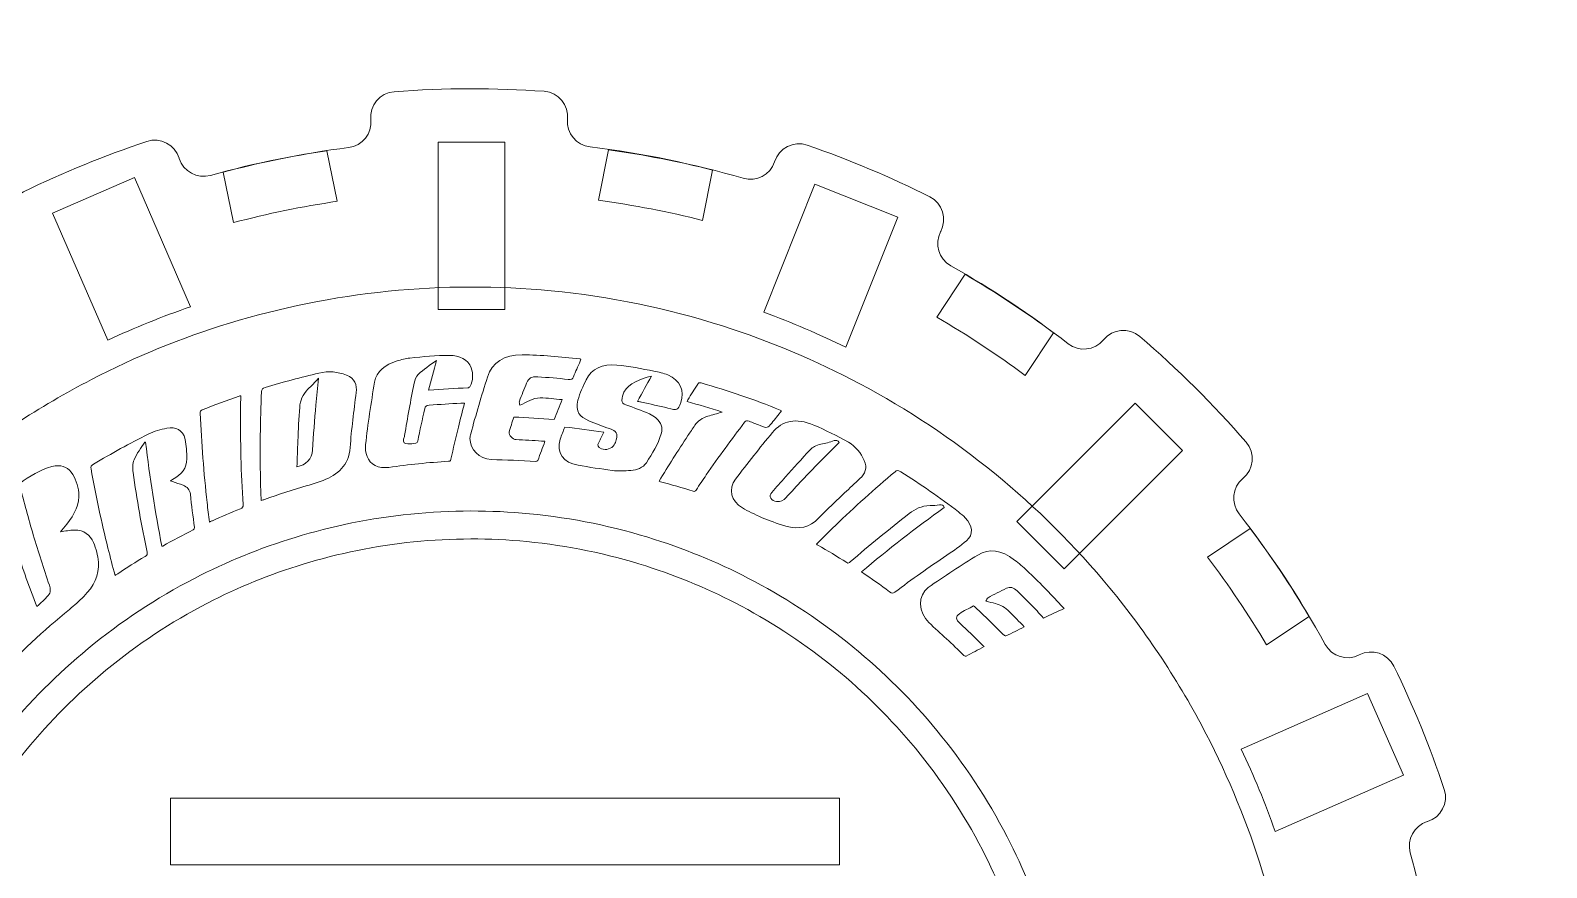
# Model space of a CAD drawing. Header units: centimetres. Extents: x -162 to 162, y -134 to 134.
# Drawn here: x 84.55 to 91.45, y -46.16 to -42.35 of the extents above; entities that cross this region are included whole.
import ezdxf

# ---------------------------------------------------------------- set-up
doc = ezdxf.new("R2010")
doc.units = ezdxf.units.CM
doc.header["$MEASUREMENT"] = 0
doc.layers.add('Capa 1', color=7, linetype='Continuous')
doc.layers.add('GUIDE', color=7, linetype='Continuous')

msp = doc.modelspace()

# ---------------------------------------------------------------- linework, layer by layer
at = {"layer": 'Capa 1', "lineweight": 9}
for points, knots in [([(85.99752, -42.88247), (85.78205, -42.90989), (85.57212, -42.95268), (85.36848, -43.00918), (85.30766, -43.02606), (85.24473, -42.99261), (85.22626, -42.93226), (85.22626, -42.93226), (85.22606, -42.9316), (85.22606, -42.9316), (85.2071, -42.86961), (85.14055, -42.83417), (85.07905, -42.85467), (84.88554, -42.91918), (84.69823, -42.99606), (84.51763, -43.08393), (84.45936, -43.11228), (84.43669, -43.18401), (84.46646, -43.24157), (84.46646, -43.24157), (84.46667, -43.24196), (84.46667, -43.24196), (84.49571, -43.29811), (84.47386, -43.36628), (84.41846, -43.39675), (84.20927, -43.51181), (84.01068, -43.64275), (83.82455, -43.78835), (83.77473, -43.82731), (83.70348, -43.82058), (83.66327, -43.77176), (83.66327, -43.77176), (83.66326, -43.77176), (83.66326, -43.77176), (83.62197, -43.72163), (83.54676, -43.71434), (83.49773, -43.75692), (83.3252, -43.9067), (83.16391, -44.0686), (83.01539, -44.24138), (82.97307, -44.29061), (82.98077, -44.36574), (83.03107, -44.40679), (83.03107, -44.40679), (83.03136, -44.40702), (83.03136, -44.40702), (83.08026, -44.44694), (83.08732, -44.51794), (83.04868, -44.56786), (82.91777, -44.73699), (82.79908, -44.91565), (82.6935, -45.10231), (82.66244, -45.15724), (82.59424, -45.17821), (82.53853, -45.1486), (82.53853, -45.1486), (82.53787, -45.14824), (82.53787, -45.14824), (82.48064, -45.11783), (82.40861, -45.13971), (82.37962, -45.19767), (82.28944, -45.37794), (82.21083, -45.5646), (82.14431, -45.75653), (82.12306, -45.81781), (82.15774, -45.88476), (82.21954, -45.90442), (82.21954, -45.90442), (82.21978, -45.9045), (82.21978, -45.9045), (82.28005, -45.92368), (82.31283, -45.98729), (82.29517, -46.04803), (82.22946, -46.27407), (82.18128, -46.5069), (82.15228, -46.74492), (82.14463, -46.80771), (82.08949, -46.85343), (82.02653, -46.84735), (82.02653, -46.84735), (82.02651, -46.84734), (82.02651, -46.84734), (81.96188, -46.8411), (81.90356, -46.88896), (81.89901, -46.95373), (81.8832, -47.1783), (81.88328, -47.40657), (81.90076, -47.63736), (81.90566, -47.70209), (81.96426, -47.74998), (82.02885, -47.74344), (82.02885, -47.74344), (82.02923, -47.7434), (82.02923, -47.7434), (82.09203, -47.73704), (82.14723, -47.78242), (82.1552, -47.84503), (82.18261, -48.0605), (82.22541, -48.27042), (82.28191, -48.47408), (82.29878, -48.53489), (82.26533, -48.59783), (82.20498, -48.61629), (82.20498, -48.61629), (82.20434, -48.61649), (82.20434, -48.61649), (82.14235, -48.63544), (82.10689, -48.70201), (82.1274, -48.7635), (82.19191, -48.95702), (82.26879, -49.14432), (82.35666, -49.32492), (82.38501, -49.3832), (82.45674, -49.40587), (82.5143, -49.3761), (82.5143, -49.3761), (82.51468, -49.3759), (82.51468, -49.3759), (82.57084, -49.34686), (82.63901, -49.3687), (82.66948, -49.42409), (82.78453, -49.63328), (82.91548, -49.83188), (83.06107, -50.01802), (83.10004, -50.06783), (83.09331, -50.13907), (83.0445, -50.17929), (83.0445, -50.17929), (83.04448, -50.1793), (83.04448, -50.1793), (82.99437, -50.2206), (82.98707, -50.29579), (83.02964, -50.34483), (83.17943, -50.51736), (83.34132, -50.67864), (83.51411, -50.82716), (83.56334, -50.86948), (83.63847, -50.86177), (83.67952, -50.81148), (83.67952, -50.81148), (83.67974, -50.8112), (83.67974, -50.8112), (83.71966, -50.76229), (83.79067, -50.75522), (83.84059, -50.79387), (84.00971, -50.92479), (84.18837, -51.04348), (84.37504, -51.14905), (84.42997, -51.18012), (84.45094, -51.24831), (84.42132, -51.30404), (84.42132, -51.30404), (84.42098, -51.30468), (84.42098, -51.30468), (84.39055, -51.3619), (84.41243, -51.43394), (84.47039, -51.46293), (84.65066, -51.55311), (84.83732, -51.63171), (85.02924, -51.69823), (85.09052, -51.71947), (85.15748, -51.68481), (85.17714, -51.623), (85.17714, -51.623), (85.17722, -51.62278), (85.17722, -51.62278), (85.19639, -51.5625), (85.26002, -51.52972), (85.32075, -51.54738), (85.54679, -51.61311), (85.77964, -51.66127), (86.01764, -51.69026), (86.08043, -51.69791), (86.12615, -51.75306), (86.12007, -51.81601), (86.12007, -51.81601), (86.12007, -51.81605), (86.12007, -51.81605), (86.11383, -51.88069), (86.16168, -51.93899), (86.22646, -51.94356), (86.45103, -51.95936), (86.6793, -51.95928), (86.91008, -51.9418), (86.97483, -51.93689), (87.0227, -51.8783), (87.01616, -51.8137), (87.01616, -51.8137), (87.01612, -51.81333), (87.01612, -51.81333), (87.00977, -51.75054), (87.05515, -51.69533), (87.11777, -51.68736), (87.33323, -51.65994), (87.54315, -51.61714), (87.7468, -51.56064), (87.80762, -51.54376), (87.87056, -51.57721), (87.88902, -51.63757), (87.88902, -51.63757), (87.88922, -51.63822), (87.88922, -51.63822), (87.90818, -51.70021), (87.97473, -51.73566), (88.03623, -51.71516), (88.22975, -51.65064), (88.41704, -51.57375), (88.59765, -51.4859), (88.65592, -51.45755), (88.6786, -51.38582), (88.64882, -51.32826), (88.64882, -51.32826), (88.64862, -51.32785), (88.64862, -51.32785), (88.61958, -51.27171), (88.64143, -51.20354), (88.69682, -51.17307), (88.90601, -51.05801), (89.1046, -50.92708), (89.29073, -50.78148), (89.34055, -50.74251), (89.4118, -50.74925), (89.45201, -50.79807), (89.45201, -50.79807), (89.45201, -50.79807), (89.45201, -50.79807), (89.49331, -50.84819), (89.56851, -50.85549), (89.61755, -50.81291), (89.79008, -50.66312), (89.95136, -50.50123), (90.09989, -50.32844), (90.1422, -50.2792), (90.1345, -50.20408), (90.08421, -50.16303), (90.08421, -50.16303), (90.08392, -50.1628), (90.08392, -50.1628), (90.03501, -50.12288), (90.02796, -50.05188), (90.0666, -50.00196), (90.19751, -49.83284), (90.3162, -49.65418), (90.42177, -49.46752), (90.45284, -49.41259), (90.52103, -49.39162), (90.57674, -49.42123), (90.57674, -49.42123), (90.57741, -49.42158), (90.57741, -49.42158), (90.63462, -49.45199), (90.70665, -49.43011), (90.73564, -49.37216), (90.82584, -49.19189), (90.90444, -49.00523), (90.97096, -48.8133), (90.99219, -48.75202), (90.95752, -48.68508), (90.89573, -48.66541), (90.89573, -48.66541), (90.8955, -48.66534), (90.8955, -48.66534), (90.83522, -48.64615), (90.80245, -48.58254), (90.8201, -48.5218), (90.88583, -48.29576), (90.93399, -48.06292), (90.963, -47.8249), (90.97065, -47.76212), (91.02579, -47.7164), (91.08875, -47.72248), (91.08875, -47.72248), (91.08877, -47.72248), (91.08877, -47.72248), (91.15341, -47.72872), (91.21172, -47.68086), (91.21627, -47.61609), (91.23207, -47.39152), (91.23199, -47.16326), (91.21451, -46.93247), (91.20961, -46.86774), (91.15101, -46.81985), (91.08642, -46.82639), (91.08642, -46.82639), (91.08606, -46.82643), (91.08606, -46.82643), (91.02326, -46.83279), (90.96806, -46.78741), (90.96009, -46.7248), (90.93267, -46.50933), (90.88986, -46.2994), (90.83336, -46.09575), (90.81649, -46.03494), (90.84994, -45.972), (90.91029, -45.95354), (90.91029, -45.95354), (90.91093, -45.95334), (90.91093, -45.95334), (90.97292, -45.93438), (91.00837, -45.86783), (90.98787, -45.80634), (90.92336, -45.61281), (90.84649, -45.42551), (90.75862, -45.24491), (90.73028, -45.18664), (90.65854, -45.16396), (90.60098, -45.19373), (90.60098, -45.19373), (90.60058, -45.19394), (90.60058, -45.19394), (90.54443, -45.22298), (90.47627, -45.20113), (90.44579, -45.14575), (90.33073, -44.93656), (90.19981, -44.73796), (90.0542, -44.55182), (90.01522, -44.50201), (90.02196, -44.43076), (90.07078, -44.39054), (90.07078, -44.39054), (90.07079, -44.39053), (90.07079, -44.39053), (90.12091, -44.34923), (90.12821, -44.27404), (90.08564, -44.225), (89.93585, -44.05246), (89.77395, -43.89119), (89.60116, -43.74266), (89.55193, -43.70035), (89.4768, -43.70806), (89.43576, -43.75834), (89.43576, -43.75834), (89.43553, -43.75863), (89.43553, -43.75863), (89.39561, -43.80753), (89.32461, -43.8146), (89.27469, -43.77595), (89.10557, -43.64503), (88.92691, -43.52635), (88.74024, -43.42078), (88.68531, -43.38971), (88.66434, -43.32152), (88.69396, -43.2658), (88.69396, -43.2658), (88.69431, -43.26513), (88.69431, -43.26513), (88.72472, -43.20791), (88.70284, -43.13589), (88.64489, -43.10689), (88.46462, -43.01671), (88.27794, -42.9381), (88.08602, -42.87158), (88.02474, -42.85034), (87.95779, -42.88501), (87.93813, -42.94682), (87.93813, -42.94682), (87.93804, -42.94705), (87.93804, -42.94705), (87.91887, -43.00732), (87.85525, -43.0401), (87.79451, -43.02244), (87.56848, -42.95672), (87.33564, -42.90855), (87.09763, -42.87956), (87.03485, -42.87191), (86.98913, -42.81676), (86.9952, -42.75381), (86.9952, -42.75381), (86.99521, -42.75378), (86.99521, -42.75378), (87.00145, -42.68914), (86.95359, -42.63084), (86.88882, -42.62628), (86.66425, -42.61047), (86.43598, -42.61055), (86.2052, -42.62803), (86.14046, -42.63294), (86.09258, -42.69153), (86.09912, -42.75613), (86.09912, -42.75613), (86.09916, -42.7565), (86.09916, -42.7565), (86.10551, -42.8193), (86.06014, -42.87451), (85.99752, -42.88247)], [0, 0, 0, 0, 0.0078125, 0.0078125, 0.0078125, 0.015625, 0.015625, 0.015625, 0.0234375, 0.0234375, 0.0234375, 0.03125, 0.03125, 0.03125, 0.0390625, 0.0390625, 0.0390625, 0.046875, 0.046875, 0.046875, 0.0546875, 0.0546875, 0.0546875, 0.0625, 0.0625, 0.0625, 0.0703125, 0.0703125, 0.0703125, 0.078125, 0.078125, 0.078125, 0.0859375, 0.0859375, 0.0859375, 0.09375, 0.09375, 0.09375, 0.1015625, 0.1015625, 0.1015625, 0.109375, 0.109375, 0.109375, 0.1171875, 0.1171875, 0.1171875, 0.125, 0.125, 0.125, 0.1328125, 0.1328125, 0.1328125, 0.140625, 0.140625, 0.140625, 0.1484375, 0.1484375, 0.1484375, 0.15625, 0.15625, 0.15625, 0.1640625, 0.1640625, 0.1640625, 0.171875, 0.171875, 0.171875, 0.1796875, 0.1796875, 0.1796875, 0.1875, 0.1875, 0.1875, 0.1953125, 0.1953125, 0.1953125, 0.203125, 0.203125, 0.203125, 0.2109375, 0.2109375, 0.2109375, 0.21875, 0.21875, 0.21875, 0.2265625, 0.2265625, 0.2265625, 0.234375, 0.234375, 0.234375, 0.2421875, 0.2421875, 0.2421875, 0.25, 0.25, 0.25, 0.2578125, 0.2578125, 0.2578125, 0.265625, 0.265625, 0.265625, 0.2734375, 0.2734375, 0.2734375, 0.28125, 0.28125, 0.28125, 0.2890625, 0.2890625, 0.2890625, 0.296875, 0.296875, 0.296875, 0.3046875, 0.3046875, 0.3046875, 0.3125, 0.3125, 0.3125, 0.3203125, 0.3203125, 0.3203125, 0.328125, 0.328125, 0.328125, 0.3359375, 0.3359375, 0.3359375, 0.34375, 0.34375, 0.34375, 0.3515625, 0.3515625, 0.3515625, 0.359375, 0.359375, 0.359375, 0.3671875, 0.3671875, 0.3671875, 0.375, 0.375, 0.375, 0.3828125, 0.3828125, 0.3828125, 0.390625, 0.390625, 0.390625, 0.3984375, 0.3984375, 0.3984375, 0.40625, 0.40625, 0.40625, 0.4140625, 0.4140625, 0.4140625, 0.421875, 0.421875, 0.421875, 0.4296875, 0.4296875, 0.4296875, 0.4375, 0.4375, 0.4375, 0.4453125, 0.4453125, 0.4453125, 0.453125, 0.453125, 0.453125, 0.4609375, 0.4609375, 0.4609375, 0.46875, 0.46875, 0.46875, 0.4765625, 0.4765625, 0.4765625, 0.484375, 0.484375, 0.484375, 0.4921875, 0.4921875, 0.4921875, 0.5, 0.5, 0.5, 0.5078125, 0.5078125, 0.5078125, 0.515625, 0.515625, 0.515625, 0.5234375, 0.5234375, 0.5234375, 0.53125, 0.53125, 0.53125, 0.5390625, 0.5390625, 0.5390625, 0.546875, 0.546875, 0.546875, 0.5546875, 0.5546875, 0.5546875, 0.5625, 0.5625, 0.5625, 0.5703125, 0.5703125, 0.5703125, 0.578125, 0.578125, 0.578125, 0.5859375, 0.5859375, 0.5859375, 0.59375, 0.59375, 0.59375, 0.6015625, 0.6015625, 0.6015625, 0.609375, 0.609375, 0.609375, 0.6171875, 0.6171875, 0.6171875, 0.625, 0.625, 0.625, 0.6328125, 0.6328125, 0.6328125, 0.640625, 0.640625, 0.640625, 0.6484375, 0.6484375, 0.6484375, 0.65625, 0.65625, 0.65625, 0.6640625, 0.6640625, 0.6640625, 0.671875, 0.671875, 0.671875, 0.6796875, 0.6796875, 0.6796875, 0.6875, 0.6875, 0.6875, 0.6953125, 0.6953125, 0.6953125, 0.703125, 0.703125, 0.703125, 0.7109375, 0.7109375, 0.7109375, 0.71875, 0.71875, 0.71875, 0.7265625, 0.7265625, 0.7265625, 0.734375, 0.734375, 0.734375, 0.7421875, 0.7421875, 0.7421875, 0.75, 0.75, 0.75, 0.7578125, 0.7578125, 0.7578125, 0.765625, 0.765625, 0.765625, 0.7734375, 0.7734375, 0.7734375, 0.78125, 0.78125, 0.78125, 0.7890625, 0.7890625, 0.7890625, 0.796875, 0.796875, 0.796875, 0.8046875, 0.8046875, 0.8046875, 0.8125, 0.8125, 0.8125, 0.8203125, 0.8203125, 0.8203125, 0.828125, 0.828125, 0.828125, 0.8359375, 0.8359375, 0.8359375, 0.84375, 0.84375, 0.84375, 0.8515625, 0.8515625, 0.8515625, 0.859375, 0.859375, 0.859375, 0.8671875, 0.8671875, 0.8671875, 0.875, 0.875, 0.875, 0.8828125, 0.8828125, 0.8828125, 0.890625, 0.890625, 0.890625, 0.8984375, 0.8984375, 0.8984375, 0.90625, 0.90625, 0.90625, 0.9140625, 0.9140625, 0.9140625, 0.921875, 0.921875, 0.921875, 0.9296875, 0.9296875, 0.9296875, 0.9375, 0.9375, 0.9375, 0.9453125, 0.9453125, 0.9453125, 0.953125, 0.953125, 0.953125, 0.9609375, 0.9609375, 0.9609375, 0.96875, 0.96875, 0.96875, 0.9765625, 0.9765625, 0.9765625, 0.984375, 0.984375, 0.984375, 0.9921875, 0.9921875, 0.9921875, 1, 1, 1, 1]), ([(86.40543, -43.62032), (86.40543, -43.62032), (86.40543, -42.85832), (86.40543, -42.85832), (86.40543, -42.85832), (86.70985, -42.85832), (86.70985, -42.85832), (86.70985, -42.85832), (86.70985, -43.62032), (86.70985, -43.62032), (86.70985, -43.62032), (86.40543, -43.62032), (86.40543, -43.62032)], [0, 0, 0, 0, 0.25, 0.25, 0.25, 0.5, 0.5, 0.5, 0.75, 0.75, 0.75, 1, 1, 1, 1]), ([(89.04127, -44.58603), (89.04127, -44.58603), (89.58008, -44.04721), (89.58008, -44.04721), (89.58008, -44.04721), (89.79534, -44.26247), (89.79534, -44.26247), (89.79534, -44.26247), (89.25653, -44.80129), (89.25653, -44.80129), (89.25653, -44.80129), (89.04127, -44.58603), (89.04127, -44.58603)], [0, 0, 0, 0, 0.25, 0.25, 0.25, 0.5, 0.5, 0.5, 0.75, 0.75, 0.75, 1, 1, 1, 1]), ([(87.35195, -44.78882), (87.50299, -44.83697), (87.64858, -44.8983), (87.78701, -44.97205), (87.93837, -45.05269), (88.08136, -45.14765), (88.21373, -45.25569), (88.34695, -45.3644), (88.46931, -45.48635), (88.57916, -45.61944), (88.69622, -45.76125), (88.7984, -45.91619), (88.88407, -46.08171), (88.95579, -46.22028), (89.01595, -46.3662), (89.06244, -46.51875), (89.11146, -46.67962), (89.14598, -46.84742), (89.16356, -47.02108), (89.18125, -47.19583), (89.18101, -47.36825), (89.16492, -47.53669), (89.14709, -47.72333), (89.1093, -47.9049), (89.05372, -48.07923), (89.00558, -48.23027), (88.94425, -48.37586), (88.8705, -48.5143), (88.78987, -48.66564), (88.6949, -48.80863), (88.58687, -48.94102), (88.47816, -49.07422), (88.35621, -49.19658), (88.22311, -49.30644), (88.0813, -49.4235), (87.92637, -49.52568), (87.76085, -49.61135), (87.62226, -49.68307), (87.47636, -49.74322), (87.3238, -49.78971), (87.16294, -49.83873), (86.99514, -49.87324), (86.82148, -49.89082), (86.64672, -49.90852), (86.47431, -49.90829), (86.30586, -49.8922), (86.11922, -49.87438), (85.93763, -49.83658), (85.76331, -49.781), (85.61227, -49.73286), (85.46669, -49.67152), (85.32826, -49.59778), (85.1769, -49.51715), (85.03392, -49.42216), (84.90154, -49.31413), (84.76833, -49.20541), (84.64596, -49.08348), (84.53611, -48.95039), (84.41905, -48.80857), (84.31687, -48.65364), (84.2312, -48.48812), (84.15948, -48.34955), (84.09933, -48.20362), (84.05284, -48.05107), (84.00382, -47.8902), (83.9693, -47.72241), (83.95171, -47.54875), (83.93402, -47.374), (83.93427, -47.20158), (83.95035, -47.03314), (83.96819, -46.8465), (84.00598, -46.66493), (84.06155, -46.4906), (84.10969, -46.33957), (84.17103, -46.19397), (84.24477, -46.05554), (84.3254, -45.90419), (84.42038, -45.76119), (84.52842, -45.62882), (84.63713, -45.49561), (84.75908, -45.37324), (84.89217, -45.26338), (85.03399, -45.14632), (85.18891, -45.04415), (85.35443, -44.95848), (85.49302, -44.88676), (85.63893, -44.82661), (85.79149, -44.78012), (85.95234, -44.7311), (86.12015, -44.69659), (86.2938, -44.679), (86.46857, -44.66131), (86.64097, -44.66155), (86.80942, -44.67764), (86.99607, -44.69547), (87.17763, -44.73325), (87.35195, -44.78882)], [0, 0, 0, 0, 0.03125, 0.03125, 0.03125, 0.0625, 0.0625, 0.0625, 0.09375, 0.09375, 0.09375, 0.125, 0.125, 0.125, 0.15625, 0.15625, 0.15625, 0.1875, 0.1875, 0.1875, 0.21875, 0.21875, 0.21875, 0.25, 0.25, 0.25, 0.28125, 0.28125, 0.28125, 0.3125, 0.3125, 0.3125, 0.34375, 0.34375, 0.34375, 0.375, 0.375, 0.375, 0.40625, 0.40625, 0.40625, 0.4375, 0.4375, 0.4375, 0.46875, 0.46875, 0.46875, 0.5, 0.5, 0.5, 0.53125, 0.53125, 0.53125, 0.5625, 0.5625, 0.5625, 0.59375, 0.59375, 0.59375, 0.625, 0.625, 0.625, 0.65625, 0.65625, 0.65625, 0.6875, 0.6875, 0.6875, 0.71875, 0.71875, 0.71875, 0.75, 0.75, 0.75, 0.78125, 0.78125, 0.78125, 0.8125, 0.8125, 0.8125, 0.84375, 0.84375, 0.84375, 0.875, 0.875, 0.875, 0.90625, 0.90625, 0.90625, 0.9375, 0.9375, 0.9375, 0.96875, 0.96875, 0.96875, 1, 1, 1, 1]), ([(85.18585, -45.84602), (85.18585, -45.84602), (88.23385, -45.84602), (88.23385, -45.84602), (88.23385, -45.84602), (88.23385, -46.15044), (88.23385, -46.15044), (88.23385, -46.15044), (85.18585, -46.15044), (85.18585, -46.15044), (85.18585, -46.15044), (85.18585, -45.84602), (85.18585, -45.84602)], [0, 0, 0, 0, 0.25, 0.25, 0.25, 0.5, 0.5, 0.5, 0.75, 0.75, 0.75, 1, 1, 1, 1])]:
    msp.add_open_spline(points, degree=3, knots=knots, dxfattribs=at)
at = {"layer": 'Capa 1', "color": 4, "lineweight": 9}
for points, knots in [([(85.94615, -43.12741), (85.94615, -43.12741), (85.89859, -42.89745), (85.89859, -42.89745), (85.73821, -42.92138), (85.58071, -42.95402), (85.42642, -42.99464), (85.42642, -42.99464), (85.47397, -43.22465), (85.47397, -43.22465), (85.62809, -43.18357), (85.7856, -43.15089), (85.94615, -43.12741)], [0, 0, 0, 0, 0.25, 0.25, 0.25, 0.5, 0.5, 0.5, 0.75, 0.75, 0.75, 1, 1, 1, 1]), ([(87.60968, -43.21471), (87.60968, -43.21471), (87.65503, -42.98518), (87.65503, -42.98518), (87.50047, -42.94588), (87.34248, -42.91541), (87.18193, -42.89281), (87.18193, -42.89281), (87.13647, -43.12284), (87.13647, -43.12284), (87.29717, -43.14492), (87.45532, -43.175), (87.60968, -43.21471)], [0, 0, 0, 0, 0.25, 0.25, 0.25, 0.5, 0.5, 0.5, 0.75, 0.75, 0.75, 1, 1, 1, 1]), ([(85.27806, -43.60759), (85.14916, -43.65231), (85.02289, -43.70318), (84.90101, -43.76017), (84.90101, -43.76017), (84.64933, -43.18142), (84.64933, -43.18142), (84.64933, -43.18142), (85.02201, -43.01919), (85.02201, -43.01919), (85.02201, -43.01919), (85.27806, -43.60759), (85.27806, -43.60759)], [0, 0, 0, 0, 0.25, 0.25, 0.25, 0.5, 0.5, 0.5, 0.75, 0.75, 0.75, 1, 1, 1, 1]), ([(88.49891, -43.19896), (88.49891, -43.19896), (88.26215, -43.79262), (88.26215, -43.79262), (88.14115, -43.73299), (88.01661, -43.6795), (87.88947, -43.63302), (87.88947, -43.63302), (88.12186, -43.04901), (88.12186, -43.04901), (88.12186, -43.04901), (88.49891, -43.19896), (88.49891, -43.19896)], [0, 0, 0, 0, 0.25, 0.25, 0.25, 0.5, 0.5, 0.5, 0.75, 0.75, 0.75, 1, 1, 1, 1]), ([(89.07867, -43.92097), (89.07867, -43.92097), (89.20786, -43.72606), (89.20786, -43.72606), (89.07922, -43.63013), (88.94469, -43.5418), (88.80582, -43.46002), (88.80582, -43.46002), (88.67652, -43.65507), (88.67652, -43.65507), (88.8157, -43.73641), (88.9503, -43.82468), (89.07867, -43.92097)], [0, 0, 0, 0, 0.25, 0.25, 0.25, 0.5, 0.5, 0.5, 0.75, 0.75, 0.75, 1, 1, 1, 1]), ([(87.70002, -43.69503), (87.91724, -43.76427), (88.12663, -43.85249), (88.32572, -43.95855), (88.54341, -44.07452), (88.74905, -44.2111), (88.93943, -44.36648), (89.13103, -44.52282), (89.307, -44.69821), (89.46499, -44.88963), (89.63335, -45.09357), (89.7803, -45.31641), (89.90351, -45.55446), (90.00666, -45.75376), (90.09319, -45.96362), (90.16004, -46.18302), (90.23055, -46.41438), (90.28018, -46.65572), (90.30547, -46.90546), (90.33092, -47.1568), (90.33057, -47.40477), (90.30743, -47.64702), (90.28178, -47.91545), (90.22744, -48.17658), (90.14751, -48.4273), (90.07827, -48.64452), (89.99006, -48.85392), (89.884, -49.05302), (89.76804, -49.27067), (89.63145, -49.47633), (89.47608, -49.66673), (89.31973, -49.8583), (89.14434, -50.03428), (88.95292, -50.19227), (88.74897, -50.36063), (88.52614, -50.50758), (88.28809, -50.63079), (88.08878, -50.73394), (87.87894, -50.82045), (87.65953, -50.88732), (87.42818, -50.95781), (87.18685, -51.00745), (86.93709, -51.03274), (86.68575, -51.05818), (86.4378, -51.05785), (86.19553, -51.03471), (85.9271, -51.00908), (85.66594, -50.95472), (85.41523, -50.87479), (85.19801, -50.80555), (84.98863, -50.71733), (84.78954, -50.61128), (84.57186, -50.49532), (84.36622, -50.35871), (84.17583, -50.20334), (83.98425, -50.04697), (83.80826, -49.87162), (83.65027, -49.6802), (83.48191, -49.47623), (83.33496, -49.25342), (83.21175, -49.01537), (83.1086, -48.81608), (83.0221, -48.6062), (82.95524, -48.3868), (82.88474, -48.15544), (82.83508, -47.91412), (82.80979, -47.66437), (82.78435, -47.41303), (82.78471, -47.16506), (82.80784, -46.92281), (82.83348, -46.65438), (82.88785, -46.39325), (82.96776, -46.14253), (83.037, -45.92532), (83.12521, -45.71591), (83.23127, -45.51682), (83.34723, -45.29916), (83.48383, -45.09349), (83.63921, -44.90311), (83.79556, -44.71153), (83.97094, -44.53554), (84.16235, -44.37755), (84.36633, -44.20919), (84.58913, -44.06225), (84.82718, -43.93904), (85.02649, -43.83589), (85.23634, -43.74937), (85.45576, -43.68251), (85.6871, -43.61202), (85.92844, -43.56238), (86.17819, -43.53709), (86.42953, -43.51164), (86.67749, -43.51199), (86.91975, -43.53514), (87.18818, -43.56077), (87.44932, -43.61511), (87.70002, -43.69503)], [0, 0, 0, 0, 0.03125, 0.03125, 0.03125, 0.0625, 0.0625, 0.0625, 0.09375, 0.09375, 0.09375, 0.125, 0.125, 0.125, 0.15625, 0.15625, 0.15625, 0.1875, 0.1875, 0.1875, 0.21875, 0.21875, 0.21875, 0.25, 0.25, 0.25, 0.28125, 0.28125, 0.28125, 0.3125, 0.3125, 0.3125, 0.34375, 0.34375, 0.34375, 0.375, 0.375, 0.375, 0.40625, 0.40625, 0.40625, 0.4375, 0.4375, 0.4375, 0.46875, 0.46875, 0.46875, 0.5, 0.5, 0.5, 0.53125, 0.53125, 0.53125, 0.5625, 0.5625, 0.5625, 0.59375, 0.59375, 0.59375, 0.625, 0.625, 0.625, 0.65625, 0.65625, 0.65625, 0.6875, 0.6875, 0.6875, 0.71875, 0.71875, 0.71875, 0.75, 0.75, 0.75, 0.78125, 0.78125, 0.78125, 0.8125, 0.8125, 0.8125, 0.84375, 0.84375, 0.84375, 0.875, 0.875, 0.875, 0.90625, 0.90625, 0.90625, 0.9375, 0.9375, 0.9375, 0.96875, 0.96875, 0.96875, 1, 1, 1, 1]), ([(87.3906, -44.66738), (87.54898, -44.71786), (87.70166, -44.78219), (87.84682, -44.85952), (88.00555, -44.94408), (88.15549, -45.04366), (88.29431, -45.15696), (88.43401, -45.27096), (88.56232, -45.39884), (88.67752, -45.53841), (88.80027, -45.68711), (88.90742, -45.84959), (88.99726, -46.02317), (89.07247, -46.16848), (89.13556, -46.3215), (89.1843, -46.48148), (89.23571, -46.65017), (89.27191, -46.82614), (89.29034, -47.00824), (89.3089, -47.1915), (89.30865, -47.3723), (89.29177, -47.54894), (89.27307, -47.74467), (89.23345, -47.93507), (89.17517, -48.11788), (89.12468, -48.27626), (89.06037, -48.42894), (88.98303, -48.57412), (88.89848, -48.73282), (88.79889, -48.88277), (88.6856, -49.0216), (88.57159, -49.16128), (88.44371, -49.2896), (88.30414, -49.40479), (88.15543, -49.52755), (87.99296, -49.6347), (87.81939, -49.72454), (87.67406, -49.79975), (87.52106, -49.86283), (87.36108, -49.91158), (87.19239, -49.96298), (87.01642, -49.99918), (86.83431, -50.01761), (86.65105, -50.03617), (86.47026, -50.03593), (86.29361, -50.01906), (86.09789, -50.00036), (85.90746, -49.96073), (85.72466, -49.90245), (85.56627, -49.85196), (85.41361, -49.78764), (85.26844, -49.71031), (85.10972, -49.62576), (84.95978, -49.52615), (84.82096, -49.41286), (84.68127, -49.29885), (84.55295, -49.17099), (84.43775, -49.03142), (84.31499, -48.8827), (84.20785, -48.72024), (84.11801, -48.54666), (84.0428, -48.40135), (83.97972, -48.24832), (83.93097, -48.08835), (83.87957, -47.91965), (83.84336, -47.7437), (83.82492, -47.56159), (83.80637, -47.37833), (83.80663, -47.19753), (83.8235, -47.02089), (83.8422, -46.82517), (83.88183, -46.63476), (83.9401, -46.45195), (83.99059, -46.29358), (84.05491, -46.14089), (84.13224, -45.99572), (84.21679, -45.83701), (84.31639, -45.68705), (84.42968, -45.54824), (84.54369, -45.40855), (84.67157, -45.28023), (84.81113, -45.16503), (84.95986, -45.04227), (85.12231, -44.93513), (85.29589, -44.84529), (85.44121, -44.77008), (85.59422, -44.707), (85.75421, -44.65825), (85.92289, -44.60685), (86.09886, -44.57065), (86.28096, -44.55222), (86.46423, -44.53366), (86.64503, -44.53391), (86.82167, -44.55079), (87.0174, -44.56948), (87.2078, -44.6091), (87.3906, -44.66738)], [0, 0, 0, 0, 0.03125, 0.03125, 0.03125, 0.0625, 0.0625, 0.0625, 0.09375, 0.09375, 0.09375, 0.125, 0.125, 0.125, 0.15625, 0.15625, 0.15625, 0.1875, 0.1875, 0.1875, 0.21875, 0.21875, 0.21875, 0.25, 0.25, 0.25, 0.28125, 0.28125, 0.28125, 0.3125, 0.3125, 0.3125, 0.34375, 0.34375, 0.34375, 0.375, 0.375, 0.375, 0.40625, 0.40625, 0.40625, 0.4375, 0.4375, 0.4375, 0.46875, 0.46875, 0.46875, 0.5, 0.5, 0.5, 0.53125, 0.53125, 0.53125, 0.5625, 0.5625, 0.5625, 0.59375, 0.59375, 0.59375, 0.625, 0.625, 0.625, 0.65625, 0.65625, 0.65625, 0.6875, 0.6875, 0.6875, 0.71875, 0.71875, 0.71875, 0.75, 0.75, 0.75, 0.78125, 0.78125, 0.78125, 0.8125, 0.8125, 0.8125, 0.84375, 0.84375, 0.84375, 0.875, 0.875, 0.875, 0.90625, 0.90625, 0.90625, 0.9375, 0.9375, 0.9375, 0.96875, 0.96875, 0.96875, 1, 1, 1, 1]), ([(90.17851, -45.14864), (90.17851, -45.14864), (90.3725, -45.01855), (90.3725, -45.01855), (90.29003, -44.88008), (90.20062, -44.7463), (90.10406, -44.61811), (90.10406, -44.61811), (89.90989, -44.74832), (89.90989, -44.74832), (90.00686, -44.87619), (90.0964, -45.00992), (90.17851, -45.14864)], [0, 0, 0, 0, 0.25, 0.25, 0.25, 0.5, 0.5, 0.5, 0.75, 0.75, 0.75, 1, 1, 1, 1]), ([(90.80165, -45.74109), (90.80165, -45.74109), (90.21764, -45.99889), (90.21764, -45.99889), (90.17292, -45.86999), (90.12117, -45.7446), (90.0633, -45.6227), (90.0633, -45.6227), (90.63768, -45.37016), (90.63768, -45.37016), (90.63768, -45.37016), (90.80165, -45.74109), (90.80165, -45.74109)], [0, 0, 0, 0, 0.25, 0.25, 0.25, 0.5, 0.5, 0.5, 0.75, 0.75, 0.75, 1, 1, 1, 1])]:
    msp.add_open_spline(points, degree=3, knots=knots, dxfattribs=at)
at = {"layer": 'Capa 1', "color": 2, "lineweight": 9}
for points, knots in [([(86.36238, -43.98782), (86.37373, -43.94279), (86.38522, -43.89928), (86.39833, -43.852), (86.36764, -43.87424), (86.33886, -43.8933), (86.31476, -43.91579), (86.30411, -43.92572), (86.29975, -43.94178), (86.29681, -43.95557), (86.27992, -44.0349), (86.26589, -44.11448), (86.25284, -44.19403), (86.25188, -44.19991), (86.24956, -44.20564), (86.24846, -44.21152), (86.24591, -44.2252), (86.25176, -44.23247), (86.26675, -44.23248), (86.27928, -44.2325), (86.29197, -44.23128), (86.30437, -44.22932), (86.30764, -44.2288), (86.31188, -44.22341), (86.31264, -44.21979), (86.32297, -44.17055), (86.33376, -44.12131), (86.3444, -44.07201), (86.34671, -44.0613), (86.3511, -44.05701), (86.3643, -44.05611), (86.41265, -44.05283), (86.46099, -44.04923), (86.5094, -44.04722), (86.51433, -44.04702), (86.51925, -44.04682), (86.52555, -44.04659), (86.51574, -44.08395), (86.50672, -44.11994), (86.49787, -44.15594), (86.48598, -44.20438), (86.47448, -44.25284), (86.46397, -44.30142), (86.46266, -44.30752), (86.46132, -44.31137), (86.45335, -44.31181), (86.36219, -44.31689), (86.27135, -44.32724), (86.18069, -44.33952), (86.1337, -44.34588), (86.09617, -44.32712), (86.08173, -44.28938), (86.07547, -44.27289), (86.0732, -44.25357), (86.07514, -44.23583), (86.08545, -44.14099), (86.09984, -44.04619), (86.11612, -43.95141), (86.12463, -43.90142), (86.16373, -43.87156), (86.21861, -43.85473), (86.23743, -43.84896), (86.25705, -43.84402), (86.27669, -43.84179), (86.3366, -43.83499), (86.39705, -43.82793), (86.45698, -43.82934), (86.50171, -43.83035), (86.5426, -43.84643), (86.5563, -43.88635), (86.56593, -43.91424), (86.56552, -43.94277), (86.55125, -43.97018), (86.54963, -43.97329), (86.54443, -43.97704), (86.54078, -43.97718), (86.48213, -43.97944), (86.4235, -43.98265), (86.36238, -43.98782)], [0, 0, 0, 0, 0.0384615, 0.0384615, 0.0384615, 0.0769231, 0.0769231, 0.0769231, 0.1153846, 0.1153846, 0.1153846, 0.1538462, 0.1538462, 0.1538462, 0.1923077, 0.1923077, 0.1923077, 0.2307692, 0.2307692, 0.2307692, 0.2692308, 0.2692308, 0.2692308, 0.3076923, 0.3076923, 0.3076923, 0.3461538, 0.3461538, 0.3461538, 0.3846154, 0.3846154, 0.3846154, 0.4230769, 0.4230769, 0.4230769, 0.4615385, 0.4615385, 0.4615385, 0.5, 0.5, 0.5, 0.5384615, 0.5384615, 0.5384615, 0.5769231, 0.5769231, 0.5769231, 0.6153846, 0.6153846, 0.6153846, 0.6538462, 0.6538462, 0.6538462, 0.6923077, 0.6923077, 0.6923077, 0.7307692, 0.7307692, 0.7307692, 0.7692308, 0.7692308, 0.7692308, 0.8076923, 0.8076923, 0.8076923, 0.8461538, 0.8461538, 0.8461538, 0.8846154, 0.8846154, 0.8846154, 0.9230769, 0.9230769, 0.9230769, 0.9615385, 0.9615385, 0.9615385, 1, 1, 1, 1]), ([(86.93338, -44.12176), (86.87155, -44.11626), (86.81118, -44.11263), (86.75021, -44.11066), (86.74274, -44.13398), (86.73519, -44.15661), (86.72877, -44.17951), (86.72549, -44.19138), (86.74612, -44.21255), (86.76057, -44.21314), (86.79926, -44.21466), (86.83793, -44.21672), (86.87656, -44.21957), (86.88129, -44.21992), (86.88601, -44.22027), (86.8921, -44.22075), (86.88079, -44.25044), (86.87034, -44.27908), (86.85943, -44.30754), (86.8585, -44.30995), (86.85296, -44.31236), (86.84975, -44.31214), (86.78227, -44.30746), (86.71466, -44.30609), (86.64714, -44.30369), (86.59304, -44.30174), (86.5501, -44.25791), (86.5504, -44.20672), (86.55048, -44.20009), (86.55215, -44.19336), (86.55391, -44.18686), (86.57733, -44.10024), (86.60293, -44.01393), (86.63046, -43.92792), (86.65113, -43.86274), (86.70561, -43.82514), (86.78814, -43.82641), (86.87561, -43.82783), (86.96302, -43.83536), (87.05013, -43.84498), (87.05151, -43.84513), (87.05285, -43.84575), (87.05554, -43.84656), (87.05457, -43.84986), (87.05401, -43.85321), (87.05264, -43.8563), (87.04222, -43.87975), (87.03114, -43.903), (87.02189, -43.9268), (87.01774, -43.93746), (87.01228, -43.94091), (86.9981, -43.93915), (86.95202, -43.93346), (86.90567, -43.93012), (86.85935, -43.92731), (86.83025, -43.92557), (86.81791, -43.93254), (86.80856, -43.95531), (86.79726, -43.98282), (86.78592, -44.01031), (86.77575, -44.03812), (86.774, -44.0429), (86.77628, -44.04883), (86.77686, -44.05633), (86.81036, -44.0435), (86.83583, -44.02225), (86.87053, -44.02295), (86.90351, -44.02366), (86.93647, -44.02756), (86.97095, -44.03095), (86.95822, -44.06103), (86.9459, -44.09079), (86.93338, -44.12176)], [0, 0, 0, 0, 0.0416667, 0.0416667, 0.0416667, 0.0833333, 0.0833333, 0.0833333, 0.125, 0.125, 0.125, 0.1666667, 0.1666667, 0.1666667, 0.2083333, 0.2083333, 0.2083333, 0.25, 0.25, 0.25, 0.2916667, 0.2916667, 0.2916667, 0.3333333, 0.3333333, 0.3333333, 0.375, 0.375, 0.375, 0.4166667, 0.4166667, 0.4166667, 0.4583333, 0.4583333, 0.4583333, 0.5, 0.5, 0.5, 0.5416667, 0.5416667, 0.5416667, 0.5833333, 0.5833333, 0.5833333, 0.625, 0.625, 0.625, 0.6666667, 0.6666667, 0.6666667, 0.7083333, 0.7083333, 0.7083333, 0.75, 0.75, 0.75, 0.7916667, 0.7916667, 0.7916667, 0.8333333, 0.8333333, 0.8333333, 0.875, 0.875, 0.875, 0.9166667, 0.9166667, 0.9166667, 0.9583333, 0.9583333, 0.9583333, 1, 1, 1, 1]), ([(85.59945, -44.49113), (85.59804, -44.45668), (85.59694, -44.42446), (85.59624, -44.39217), (85.59339, -44.26029), (85.59522, -44.12761), (85.6009, -43.99443), (85.60137, -43.98349), (85.60585, -43.97903), (85.61838, -43.97527), (85.6993, -43.95101), (85.78076, -43.92931), (85.86264, -43.91004), (85.90753, -43.89949), (85.94947, -43.90371), (85.98806, -43.91919), (86.0265, -43.93466), (86.03622, -43.96471), (86.03215, -43.99847), (86.02207, -44.08208), (86.01047, -44.1656), (86.00477, -44.2491), (85.99887, -44.33231), (85.94788, -44.37238), (85.8814, -44.3989), (85.85776, -44.4083), (85.83313, -44.4156), (85.80866, -44.4228), (85.74367, -44.44193), (85.67893, -44.46246), (85.61487, -44.48553), (85.61049, -44.48711), (85.60611, -44.48869), (85.59945, -44.49113)], [0, 0, 0, 0, 0.0909091, 0.0909091, 0.0909091, 0.1818182, 0.1818182, 0.1818182, 0.2727273, 0.2727273, 0.2727273, 0.3636364, 0.3636364, 0.3636364, 0.4545455, 0.4545455, 0.4545455, 0.5454545, 0.5454545, 0.5454545, 0.6363636, 0.6363636, 0.6363636, 0.7272727, 0.7272727, 0.7272727, 0.8181818, 0.8181818, 0.8181818, 0.9090909, 0.9090909, 0.9090909, 1, 1, 1, 1]), ([(87.31372, -44.0387), (87.33493, -43.99934), (87.35553, -43.96207), (87.37737, -43.92352), (87.32401, -43.93712), (87.27618, -43.9547), (87.25203, -43.99701), (87.24571, -44.00807), (87.24382, -44.02169), (87.24283, -44.03446), (87.24215, -44.04338), (87.24891, -44.05063), (87.26024, -44.05459), (87.29646, -44.06723), (87.33234, -44.08071), (87.36747, -44.09564), (87.37827, -44.10022), (87.38839, -44.1071), (87.39724, -44.11441), (87.42186, -44.13475), (87.43028, -44.1591), (87.4218, -44.18633), (87.40698, -44.23397), (87.38157, -44.27675), (87.35386, -44.31817), (87.33816, -44.34157), (87.31157, -44.3517), (87.28301, -44.35377), (87.25498, -44.35578), (87.22613, -44.35723), (87.19846, -44.35357), (87.14641, -44.34668), (87.09444, -44.33851), (87.04271, -44.32979), (86.97532, -44.31855), (86.94335, -44.27264), (86.96151, -44.21079), (86.96706, -44.19225), (86.97551, -44.17448), (86.98287, -44.15612), (87.04171, -44.16235), (87.09946, -44.17003), (87.15955, -44.17977), (87.15181, -44.1955), (87.1449, -44.21081), (87.13705, -44.22568), (87.12936, -44.24028), (87.1323, -44.24791), (87.1493, -44.25455), (87.17054, -44.26287), (87.19544, -44.25533), (87.20726, -44.23618), (87.2114, -44.22945), (87.2146, -44.22195), (87.21663, -44.21439), (87.22464, -44.18474), (87.21812, -44.17515), (87.18537, -44.1631), (87.15398, -44.15161), (87.1223, -44.1404), (87.0916, -44.12735), (87.05199, -44.1105), (87.0288, -44.08562), (87.04229, -44.03277), (87.05052, -44.00079), (87.06546, -43.9701), (87.08036, -43.93994), (87.10487, -43.89004), (87.15406, -43.86716), (87.21986, -43.87346), (87.27637, -43.87889), (87.3326, -43.88991), (87.38857, -43.90122), (87.41004, -43.90555), (87.43209, -43.91018), (87.45207, -43.91843), (87.50704, -43.94113), (87.52991, -43.99392), (87.51058, -44.04357), (87.49619, -44.08106), (87.49628, -44.08081), (87.45104, -44.06952), (87.41135, -44.05973), (87.37153, -44.05069), (87.33159, -44.04237), (87.32662, -44.04134), (87.32166, -44.04031), (87.31372, -44.0387)], [0, 0, 0, 0, 0.0344828, 0.0344828, 0.0344828, 0.0689655, 0.0689655, 0.0689655, 0.1034483, 0.1034483, 0.1034483, 0.137931, 0.137931, 0.137931, 0.1724138, 0.1724138, 0.1724138, 0.2068966, 0.2068966, 0.2068966, 0.2413793, 0.2413793, 0.2413793, 0.2758621, 0.2758621, 0.2758621, 0.3103448, 0.3103448, 0.3103448, 0.3448276, 0.3448276, 0.3448276, 0.3793103, 0.3793103, 0.3793103, 0.4137931, 0.4137931, 0.4137931, 0.4482759, 0.4482759, 0.4482759, 0.4827586, 0.4827586, 0.4827586, 0.5172414, 0.5172414, 0.5172414, 0.5517241, 0.5517241, 0.5517241, 0.5862069, 0.5862069, 0.5862069, 0.6206897, 0.6206897, 0.6206897, 0.6551724, 0.6551724, 0.6551724, 0.6896552, 0.6896552, 0.6896552, 0.7241379, 0.7241379, 0.7241379, 0.7586207, 0.7586207, 0.7586207, 0.7931034, 0.7931034, 0.7931034, 0.8275862, 0.8275862, 0.8275862, 0.862069, 0.862069, 0.862069, 0.8965517, 0.8965517, 0.8965517, 0.9310345, 0.9310345, 0.9310345, 0.9655172, 0.9655172, 0.9655172, 1, 1, 1, 1]), ([(85.86122, -43.93362), (85.84319, -43.9519), (85.82858, -43.96827), (85.81262, -43.98363), (85.78761, -44.00774), (85.77692, -44.03529), (85.77491, -44.0651), (85.77143, -44.11646), (85.76872, -44.16776), (85.76656, -44.21899), (85.76491, -44.25814), (85.76356, -44.29725), (85.76263, -44.33642), (85.80278, -44.33034), (85.83098, -44.29998), (85.83339, -44.26064), (85.83739, -44.19235), (85.84259, -44.12395), (85.84892, -44.05547), (85.85258, -44.01595), (85.85648, -43.9764), (85.86122, -43.93362)], [0, 0, 0, 0, 0.1428571, 0.1428571, 0.1428571, 0.2857143, 0.2857143, 0.2857143, 0.4285714, 0.4285714, 0.4285714, 0.5714286, 0.5714286, 0.5714286, 0.7142857, 0.7142857, 0.7142857, 0.8571429, 0.8571429, 0.8571429, 1, 1, 1, 1]), ([(87.41176, -44.40219), (87.45429, -44.33164), (87.49786, -44.26288), (87.54305, -44.19489), (87.55363, -44.17897), (87.56407, -44.16294), (87.57519, -44.1473), (87.58897, -44.12792), (87.60753, -44.11341), (87.63366, -44.10651), (87.65459, -44.101), (87.67508, -44.09441), (87.69931, -44.0877), (87.64441, -44.06989), (87.59252, -44.0545), (87.53942, -44.04007), (87.5408, -44.03641), (87.54135, -44.03378), (87.54272, -44.03158), (87.55744, -44.00783), (87.57249, -43.98423), (87.58763, -43.96068), (87.59103, -43.9554), (87.59416, -43.95186), (87.60395, -43.95467), (87.72521, -43.98947), (87.84514, -44.03052), (87.96306, -44.07839), (87.96484, -44.07911), (87.96648, -44.08022), (87.96967, -44.08195), (87.95445, -44.10076), (87.93968, -44.11938), (87.92484, -44.13795), (87.90585, -44.16179), (87.90589, -44.16163), (87.87153, -44.1483), (87.85492, -44.14191), (87.83808, -44.13613), (87.82167, -44.12933), (87.81199, -44.12533), (87.80697, -44.1265), (87.8016, -44.13354), (87.74134, -44.21252), (87.68288, -44.2925), (87.62687, -44.37376), (87.61113, -44.39661), (87.59559, -44.41956), (87.58034, -44.44267), (87.57703, -44.44767), (87.57399, -44.45061), (87.56632, -44.44811), (87.51716, -44.43212), (87.46753, -44.41794), (87.41771, -44.40483), (87.41614, -44.40442), (87.41469, -44.40351), (87.41176, -44.40219)], [0, 0, 0, 0, 0.0526316, 0.0526316, 0.0526316, 0.1052632, 0.1052632, 0.1052632, 0.1578947, 0.1578947, 0.1578947, 0.2105263, 0.2105263, 0.2105263, 0.2631579, 0.2631579, 0.2631579, 0.3157895, 0.3157895, 0.3157895, 0.3684211, 0.3684211, 0.3684211, 0.4210526, 0.4210526, 0.4210526, 0.4736842, 0.4736842, 0.4736842, 0.5263158, 0.5263158, 0.5263158, 0.5789474, 0.5789474, 0.5789474, 0.6315789, 0.6315789, 0.6315789, 0.6842105, 0.6842105, 0.6842105, 0.7368421, 0.7368421, 0.7368421, 0.7894737, 0.7894737, 0.7894737, 0.8421053, 0.8421053, 0.8421053, 0.8947368, 0.8947368, 0.8947368, 0.9473684, 0.9473684, 0.9473684, 1, 1, 1, 1]), ([(85.36393, -44.58878), (85.35992, -44.55771), (85.35632, -44.52891), (85.35314, -44.50001), (85.33835, -44.36536), (85.32815, -44.22948), (85.32238, -44.09266), (85.32212, -44.08641), (85.32123, -44.08131), (85.33103, -44.07741), (85.38666, -44.05528), (85.44252, -44.03412), (85.49885, -44.01465), (85.50064, -44.01403), (85.50258, -44.01385), (85.50638, -44.01308), (85.50609, -44.03441), (85.50604, -44.0552), (85.50582, -44.07599), (85.50428, -44.22129), (85.5079, -44.36578), (85.51726, -44.50906), (85.51792, -44.51919), (85.51512, -44.52387), (85.50479, -44.52789), (85.46196, -44.54455), (85.41975, -44.56314), (85.37776, -44.5824), (85.37388, -44.58418), (85.36999, -44.58597), (85.36393, -44.58878)], [0, 0, 0, 0, 0.1, 0.1, 0.1, 0.2, 0.2, 0.2, 0.3, 0.3, 0.3, 0.4, 0.4, 0.4, 0.5, 0.5, 0.5, 0.6, 0.6, 0.6, 0.7, 0.7, 0.7, 0.8, 0.8, 0.8, 0.9, 0.9, 0.9, 1, 1, 1, 1]), ([(87.88167, -44.56998), (87.84583, -44.55143), (87.8172, -44.54), (87.79119, -44.52441), (87.73874, -44.49312), (87.72601, -44.43807), (87.76011, -44.39289), (87.81466, -44.3214), (87.87028, -44.25043), (87.92793, -44.18073), (87.97322, -44.12577), (88.03471, -44.11249), (88.11617, -44.14683), (88.17003, -44.16962), (88.22303, -44.19569), (88.27412, -44.22504), (88.30839, -44.24472), (88.33153, -44.27517), (88.34615, -44.30781), (88.36165, -44.34245), (88.34922, -44.36923), (88.32683, -44.39029), (88.27998, -44.43434), (88.23265, -44.47789), (88.18676, -44.52265), (88.17033, -44.53867), (88.15327, -44.55416), (88.13783, -44.571), (88.09831, -44.61392), (88.04722, -44.62346), (87.9884, -44.60704), (87.94931, -44.5961), (87.91143, -44.57986), (87.88167, -44.56998)], [0, 0, 0, 0, 0.0909091, 0.0909091, 0.0909091, 0.1818182, 0.1818182, 0.1818182, 0.2727273, 0.2727273, 0.2727273, 0.3636364, 0.3636364, 0.3636364, 0.4545455, 0.4545455, 0.4545455, 0.5454545, 0.5454545, 0.5454545, 0.6363636, 0.6363636, 0.6363636, 0.7272727, 0.7272727, 0.7272727, 0.8181818, 0.8181818, 0.8181818, 0.9090909, 0.9090909, 0.9090909, 1, 1, 1, 1]), ([(85.0694, -44.224), (85.05245, -44.25062), (85.03262, -44.2768), (85.02101, -44.30452), (85.01332, -44.32285), (85.01379, -44.34407), (85.01629, -44.36245), (85.03295, -44.485), (85.05474, -44.60595), (85.08024, -44.72544), (85.08231, -44.7351), (85.08008, -44.73975), (85.07085, -44.74518), (85.02858, -44.7701), (84.98718, -44.79689), (84.9461, -44.82446), (84.94256, -44.82684), (84.93883, -44.8289), (84.93411, -44.83179), (84.92269, -44.7899), (84.91197, -44.74901), (84.90183, -44.70789), (84.87244, -44.58884), (84.84689, -44.46814), (84.82448, -44.34625), (84.82271, -44.33665), (84.8249, -44.33151), (84.83572, -44.32506), (84.91762, -44.27622), (85.00064, -44.2303), (85.08517, -44.18842), (85.11259, -44.17483), (85.14106, -44.16598), (85.17052, -44.16122), (85.20856, -44.15505), (85.24347, -44.16589), (85.25347, -44.21234), (85.25959, -44.24044), (85.26011, -44.27049), (85.26074, -44.29998), (85.26157, -44.342), (85.23686, -44.37226), (85.19568, -44.39467), (85.19286, -44.39621), (85.19011, -44.3979), (85.18562, -44.40053), (85.18952, -44.40222), (85.19216, -44.40363), (85.19505, -44.40458), (85.21151, -44.40998), (85.22818, -44.41497), (85.24418, -44.42109), (85.2633, -44.42841), (85.27476, -44.44182), (85.27698, -44.46183), (85.28263, -44.51241), (85.28911, -44.56277), (85.29568, -44.61305), (85.2961, -44.61628), (85.29333, -44.62228), (85.29048, -44.62372), (85.24368, -44.64743), (85.1971, -44.6719), (85.15104, -44.69773), (85.15037, -44.6981), (85.1494, -44.69793), (85.14699, -44.69818), (85.11629, -44.54254), (85.09166, -44.38438), (85.07331, -44.2244), (85.07201, -44.22426), (85.0707, -44.22413), (85.0694, -44.224)], [0, 0, 0, 0, 0.0416667, 0.0416667, 0.0416667, 0.0833333, 0.0833333, 0.0833333, 0.125, 0.125, 0.125, 0.1666667, 0.1666667, 0.1666667, 0.2083333, 0.2083333, 0.2083333, 0.25, 0.25, 0.25, 0.2916667, 0.2916667, 0.2916667, 0.3333333, 0.3333333, 0.3333333, 0.375, 0.375, 0.375, 0.4166667, 0.4166667, 0.4166667, 0.4583333, 0.4583333, 0.4583333, 0.5, 0.5, 0.5, 0.5416667, 0.5416667, 0.5416667, 0.5833333, 0.5833333, 0.5833333, 0.625, 0.625, 0.625, 0.6666667, 0.6666667, 0.6666667, 0.7083333, 0.7083333, 0.7083333, 0.75, 0.75, 0.75, 0.7916667, 0.7916667, 0.7916667, 0.8333333, 0.8333333, 0.8333333, 0.875, 0.875, 0.875, 0.9166667, 0.9166667, 0.9166667, 0.9583333, 0.9583333, 0.9583333, 1, 1, 1, 1]), ([(88.232, -44.22674), (88.22568, -44.21611), (88.21906, -44.21507), (88.20994, -44.21777), (88.18947, -44.22383), (88.16924, -44.23075), (88.14781, -44.23439), (88.12687, -44.23796), (88.11162, -44.24711), (88.0991, -44.26039), (88.06115, -44.30067), (88.02399, -44.34153), (87.98743, -44.38278), (87.96638, -44.40652), (87.94543, -44.43031), (87.92483, -44.45435), (87.91849, -44.46175), (87.91553, -44.47057), (87.92085, -44.48005), (87.92627, -44.48969), (87.93556, -44.4932), (87.94707, -44.4948), (87.96617, -44.49747), (87.97832, -44.49093), (87.98952, -44.47835), (88.03842, -44.4234), (88.0894, -44.37), (88.14127, -44.31722), (88.17108, -44.28688), (88.20119, -44.25676), (88.232, -44.22674)], [0, 0, 0, 0, 0.1, 0.1, 0.1, 0.2, 0.2, 0.2, 0.3, 0.3, 0.3, 0.4, 0.4, 0.4, 0.5, 0.5, 0.5, 0.6, 0.6, 0.6, 0.7, 0.7, 0.7, 0.8, 0.8, 0.8, 0.9, 0.9, 0.9, 1, 1, 1, 1]), ([(84.68552, -44.63308), (84.7064, -44.63014), (84.72828, -44.62533), (84.74918, -44.62526), (84.79296, -44.62513), (84.82066, -44.64625), (84.83565, -44.68246), (84.84727, -44.71046), (84.85585, -44.73936), (84.85829, -44.77075), (84.86297, -44.83158), (84.8368, -44.88185), (84.79169, -44.92711), (84.77091, -44.94795), (84.74892, -44.96804), (84.72606, -44.98669), (84.60875, -45.08239), (84.49606, -45.18732), (84.3898, -45.30249), (84.38707, -45.30545), (84.38411, -45.30819), (84.3787, -45.31363), (84.39565, -45.11532), (84.43029, -44.91663), (84.48315, -44.7178), (84.48396, -44.71756), (84.48478, -44.71732), (84.48559, -44.71709), (84.5141, -44.80261), (84.54438, -44.88715), (84.57788, -44.97396), (84.59609, -44.95601), (84.61435, -44.94091), (84.6295, -44.92341), (84.64246, -44.90845), (84.6404, -44.89166), (84.63495, -44.8759), (84.60885, -44.80047), (84.58455, -44.72405), (84.56168, -44.64692), (84.53984, -44.57327), (84.51941, -44.49891), (84.50037, -44.4239), (84.49958, -44.42077), (84.49897, -44.41757), (84.49815, -44.41384), (84.5446, -44.37926), (84.59297, -44.35049), (84.64615, -44.33613), (84.68666, -44.32524), (84.71486, -44.33627), (84.73418, -44.36141), (84.75465, -44.38804), (84.76472, -44.41987), (84.76857, -44.45477), (84.77424, -44.50662), (84.74977, -44.55296), (84.71424, -44.59844), (84.70458, -44.61078), (84.6941, -44.62264), (84.68552, -44.63308)], [0, 0, 0, 0, 0.05, 0.05, 0.05, 0.1, 0.1, 0.1, 0.15, 0.15, 0.15, 0.2, 0.2, 0.2, 0.25, 0.25, 0.25, 0.3, 0.3, 0.3, 0.35, 0.35, 0.35, 0.4, 0.4, 0.4, 0.45, 0.45, 0.45, 0.5, 0.5, 0.5, 0.55, 0.55, 0.55, 0.6, 0.6, 0.6, 0.65, 0.65, 0.65, 0.7, 0.7, 0.7, 0.75, 0.75, 0.75, 0.8, 0.8, 0.8, 0.85, 0.85, 0.85, 0.9, 0.9, 0.9, 0.95, 0.95, 0.95, 1, 1, 1, 1]), ([(88.3336, -44.81608), (88.45536, -44.71228), (88.58079, -44.61472), (88.71079, -44.52252), (88.70617, -44.51091), (88.69936, -44.50832), (88.68932, -44.50979), (88.67509, -44.51188), (88.66056, -44.51357), (88.64577, -44.51387), (88.60709, -44.51467), (88.57752, -44.52914), (88.5508, -44.54997), (88.45915, -44.62147), (88.3691, -44.69442), (88.28246, -44.7705), (88.27777, -44.77462), (88.27421, -44.77781), (88.26649, -44.77288), (88.22315, -44.74519), (88.17899, -44.71919), (88.13449, -44.69418), (88.13271, -44.69319), (88.13119, -44.69172), (88.12863, -44.68978), (88.15735, -44.66076), (88.18582, -44.63252), (88.21472, -44.60465), (88.30224, -44.52023), (88.39309, -44.43851), (88.48654, -44.35911), (88.49452, -44.35233), (88.50062, -44.35193), (88.51228, -44.35934), (88.602, -44.41634), (88.69022, -44.47709), (88.77596, -44.54273), (88.78653, -44.55081), (88.79701, -44.55948), (88.80614, -44.56906), (88.84068, -44.60539), (88.8441, -44.64605), (88.81225, -44.67347), (88.78419, -44.69779), (88.75276, -44.71879), (88.72174, -44.73987), (88.64157, -44.79431), (88.56228, -44.84967), (88.48559, -44.90783), (88.47719, -44.91419), (88.47153, -44.91394), (88.46197, -44.90664), (88.42089, -44.87536), (88.37863, -44.84605), (88.3336, -44.81608)], [0, 0, 0, 0, 0.0555556, 0.0555556, 0.0555556, 0.1111111, 0.1111111, 0.1111111, 0.1666667, 0.1666667, 0.1666667, 0.2222222, 0.2222222, 0.2222222, 0.2777778, 0.2777778, 0.2777778, 0.3333333, 0.3333333, 0.3333333, 0.3888889, 0.3888889, 0.3888889, 0.4444444, 0.4444444, 0.4444444, 0.5, 0.5, 0.5, 0.5555556, 0.5555556, 0.5555556, 0.6111111, 0.6111111, 0.6111111, 0.6666667, 0.6666667, 0.6666667, 0.7222222, 0.7222222, 0.7222222, 0.7777778, 0.7777778, 0.7777778, 0.8333333, 0.8333333, 0.8333333, 0.8888889, 0.8888889, 0.8888889, 0.9444444, 0.9444444, 0.9444444, 1, 1, 1, 1]), ([(88.89166, -45.15627), (88.86361, -45.17115), (88.83751, -45.18554), (88.81114, -45.19947), (88.80884, -45.20069), (88.80278, -45.1988), (88.80034, -45.19637), (88.74817, -45.14456), (88.69383, -45.09596), (88.64074, -45.04681), (88.59148, -45.00119), (88.58946, -44.92062), (88.63751, -44.88651), (88.71119, -44.83521), (88.78731, -44.78674), (88.86388, -44.73876), (88.91389, -44.7073), (88.97008, -44.71505), (89.03061, -44.76173), (89.05035, -44.77697), (89.06977, -44.79308), (89.08806, -44.81041), (89.14085, -44.86043), (89.19197, -44.91301), (89.24209, -44.96726), (89.24604, -44.97154), (89.24999, -44.97583), (89.25632, -44.98276), (89.22448, -44.99712), (89.1942, -45.01115), (89.16326, -45.02582), (89.1431, -45.00416), (89.12311, -44.98319), (89.10292, -44.96254), (89.08305, -44.94221), (89.06312, -44.92202), (89.04268, -44.90252), (89.02567, -44.88631), (89.01013, -44.88264), (88.99387, -44.8905), (88.96552, -44.90417), (88.93733, -44.91808), (88.90991, -44.93309), (88.9056, -44.93545), (88.90431, -44.94223), (88.90042, -44.94904), (88.91768, -44.95315), (88.93049, -44.95641), (88.94332, -44.9596), (88.96671, -44.96541), (88.98792, -44.97777), (89.00662, -44.99627), (89.02942, -45.01882), (89.05185, -45.04192), (89.07519, -45.06654), (89.04656, -45.0803), (89.01915, -45.09413), (88.99131, -45.10719), (88.98895, -45.10829), (88.98175, -45.10371), (88.9783, -45.10021), (88.93843, -45.0597), (88.8981, -45.02013), (88.85696, -44.98191), (88.85309, -44.97831), (88.84922, -44.97472), (88.84453, -44.97041), (88.82256, -44.98217), (88.80037, -44.9929), (88.77997, -45.00605), (88.76119, -45.01822), (88.76284, -45.0321), (88.78348, -45.05144), (88.81563, -45.08163), (88.84774, -45.11217), (88.87919, -45.14371), (88.88282, -45.14735), (88.88646, -45.15101), (88.89166, -45.15627)], [0, 0, 0, 0, 0.0384615, 0.0384615, 0.0384615, 0.0769231, 0.0769231, 0.0769231, 0.1153846, 0.1153846, 0.1153846, 0.1538462, 0.1538462, 0.1538462, 0.1923077, 0.1923077, 0.1923077, 0.2307692, 0.2307692, 0.2307692, 0.2692308, 0.2692308, 0.2692308, 0.3076923, 0.3076923, 0.3076923, 0.3461538, 0.3461538, 0.3461538, 0.3846154, 0.3846154, 0.3846154, 0.4230769, 0.4230769, 0.4230769, 0.4615385, 0.4615385, 0.4615385, 0.5, 0.5, 0.5, 0.5384615, 0.5384615, 0.5384615, 0.5769231, 0.5769231, 0.5769231, 0.6153846, 0.6153846, 0.6153846, 0.6538462, 0.6538462, 0.6538462, 0.6923077, 0.6923077, 0.6923077, 0.7307692, 0.7307692, 0.7307692, 0.7692308, 0.7692308, 0.7692308, 0.8076923, 0.8076923, 0.8076923, 0.8461538, 0.8461538, 0.8461538, 0.8846154, 0.8846154, 0.8846154, 0.9230769, 0.9230769, 0.9230769, 0.9615385, 0.9615385, 0.9615385, 1, 1, 1, 1])]:
    msp.add_open_spline(points, degree=3, knots=knots, dxfattribs=at)
at = {"layer": 'GUIDE', "lineweight": 9}
for points in [[(154.95614, -133.81955), (154.95614, -133.81955), (-18.51418, -133.81955), (-18.51418, -133.81955), (-18.51418, -133.81955), (-18.51418, 9.29968), (-18.51418, 9.29968), (-18.51418, 9.29968), (154.95614, 9.29968), (154.95614, 9.29968), (154.95614, 9.29968), (154.95614, -133.81955), (154.95614, -133.81955)], [(-18.43797, -133.74342), (-18.43797, -133.74342), (154.87992, -133.74342), (154.87992, -133.74342), (154.87992, -133.74342), (154.87992, 9.22355), (154.87992, 9.22355), (154.87992, 9.22355), (-18.43797, 9.22355), (-18.43797, 9.22355), (-18.43797, 9.22355), (-18.43797, -133.74342), (-18.43797, -133.74342)]]:
    msp.add_open_spline(points, degree=3, knots=[0, 0, 0, 0, 0.25, 0.25, 0.25, 0.5, 0.5, 0.5, 0.75, 0.75, 0.75, 1, 1, 1, 1], dxfattribs=at)

doc.saveas('drawing.dxf')
